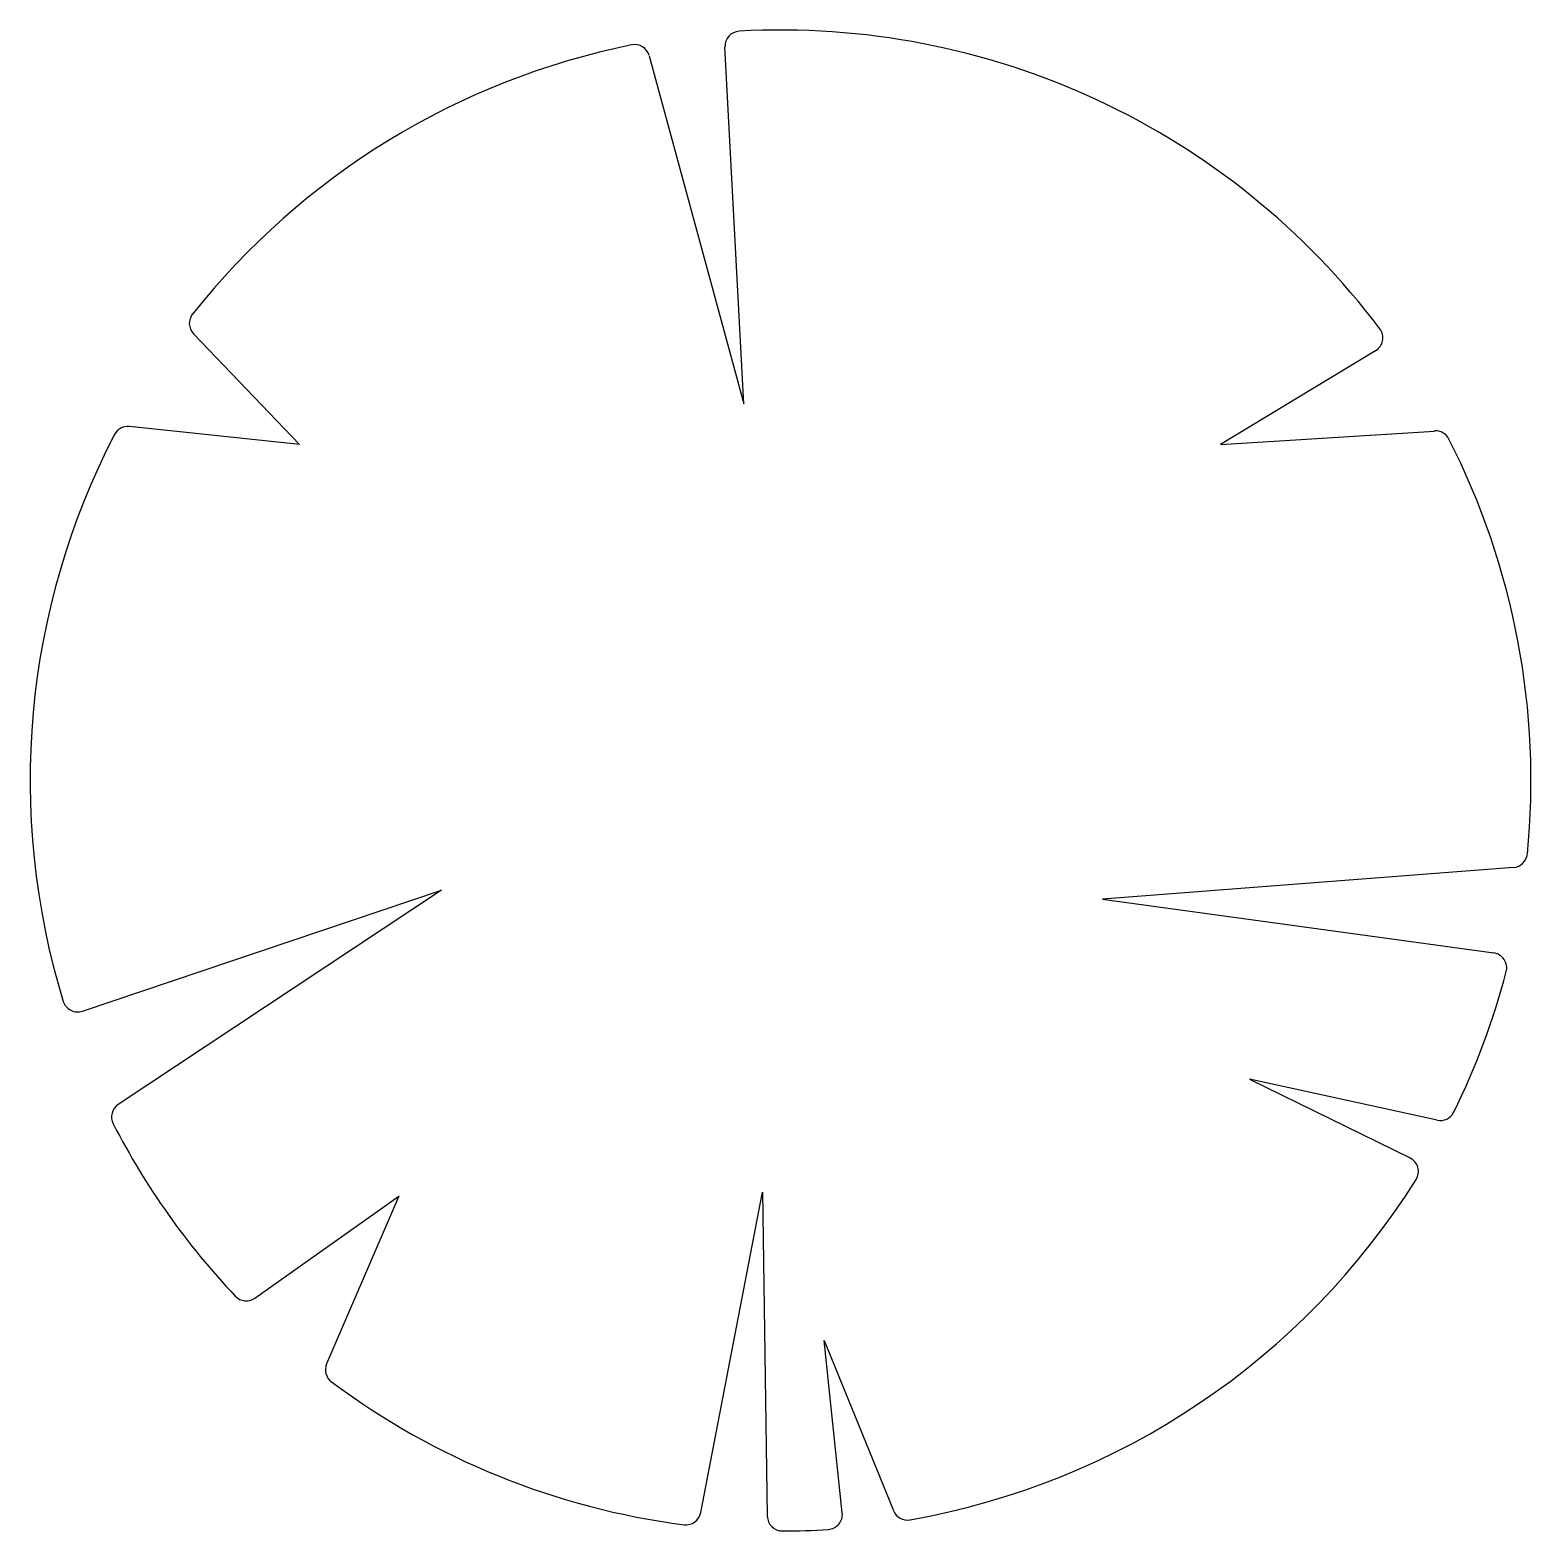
# Model space of a CAD drawing. Extents: x -0.5 to 0.5, y -0.49 to 0.51.
import ezdxf

# ---------------------------------------------------------------- set-up
doc = ezdxf.new("R2010")
doc.units = 0
doc.header["$LTSCALE"] = 1.2
doc.layers.get('0').update_dxf_attribs({"linetype": 'CONTINUOUS'})

msp = doc.modelspace()

# ---------------------------------------------------------------- linework, layer by layer
at = {"color": 0}
for p, q in [((-0.0906, 0.4901), (-0.0275, 0.2581)), ((-0.0275, 0.2581), (-0.04, 0.4959)), ((-0.3941, 0.3048), (-0.3234, 0.231)), ((0.3935, 0.2935), (0.2902, 0.231)), ((-0.3234, 0.231), (-0.4368, 0.243)), ((0.2902, 0.231), (0.4327, 0.24)), ((0.4854, -0.0507), (0.2115, -0.0718)), ((-0.4681, -0.1465), (-0.2289, -0.0659)), ((-0.2289, -0.0659), (-0.4443, -0.2087)), ((0.2115, -0.0718), (0.4722, -0.1077)), ((0.3094, -0.1919), (0.4164, -0.2443)), ((0.4344, -0.2192), (0.3094, -0.1919)), ((-0.3532, -0.3377), (-0.2573, -0.2698)), ((-0.2573, -0.2698), (-0.3054, -0.3815)), ((-0.0562, -0.4806), (-0.015, -0.267)), ((-0.015, -0.267), (-0.0118, -0.483)), ((0.0261, -0.3659), (0.0723, -0.4792)), ((0.0381, -0.4808), (0.0261, -0.3659))]:
    msp.add_line(p, q, dxfattribs=at)
for centre, radius, start, end in [((-0.03, 0.4964), 0.01, 93.1546, 182.9981), ((-0.003, 0.0072), 0.5, 36.9999, 93.1546), ((-0.003, 0.0072), 0.5, 101.4413, 141.5685), ((-0.1002, 0.4875), 0.01, 15.2085, 101.4413), ((-0.3869, 0.3118), 0.01, 141.5685, 223.7391), ((0.3883, 0.3021), 0.01, 301.1773, 36.9999), ((-0.4378, 0.2331), 0.01, 83.9539, 152.5468), ((0.4334, 0.2301), 0.01, 27.0547, 93.6178), ((-0.003, 0.0072), 0.5, 152.5468, 197.1178), ((-0.003, 0.0072), 0.5, 354.3839, 27.0547), ((0.4846, -0.0408), 0.01, 274.4078, 354.3839), ((0.4708, -0.1176), 0.01, 345.2457, 82.1694), ((-0.003, 0.0072), 0.5, 333.7629, 345.2457), ((-0.4713, -0.137), 0.01, 197.1178, 288.6294), ((-0.4387, -0.217), 0.01, 123.5469, 207.2282), ((0.4365, -0.2094), 0.01, 257.6902, 333.7629), ((-0.003, 0.0072), 0.5, 207.2282, 223.4028), ((0.412, -0.2533), 0.01, 327.8879, 63.9218), ((-0.003, 0.0072), 0.5, 279.9375, 327.8879), ((-0.359, -0.3295), 0.01, 223.4028, 305.2878), ((-0.2962, -0.3854), 0.01, 156.7097, 233.2482), ((-0.003, 0.0072), 0.5, 233.2482, 262.6186), ((0.0815, -0.4755), 0.01, 202.1934, 279.9375), ((-0.066, -0.4787), 0.01, 262.6186, 349.088), ((-0.0018, -0.4828), 0.01, 180.8478, 270.1472), ((0.0282, -0.4818), 0.01, 273.6479, 5.9886), ((-0.003, 0.0072), 0.5, 270.1472, 273.6479)]:
    msp.add_arc(centre, radius, start, end, dxfattribs=at)

doc.saveas('drawing.dxf')
